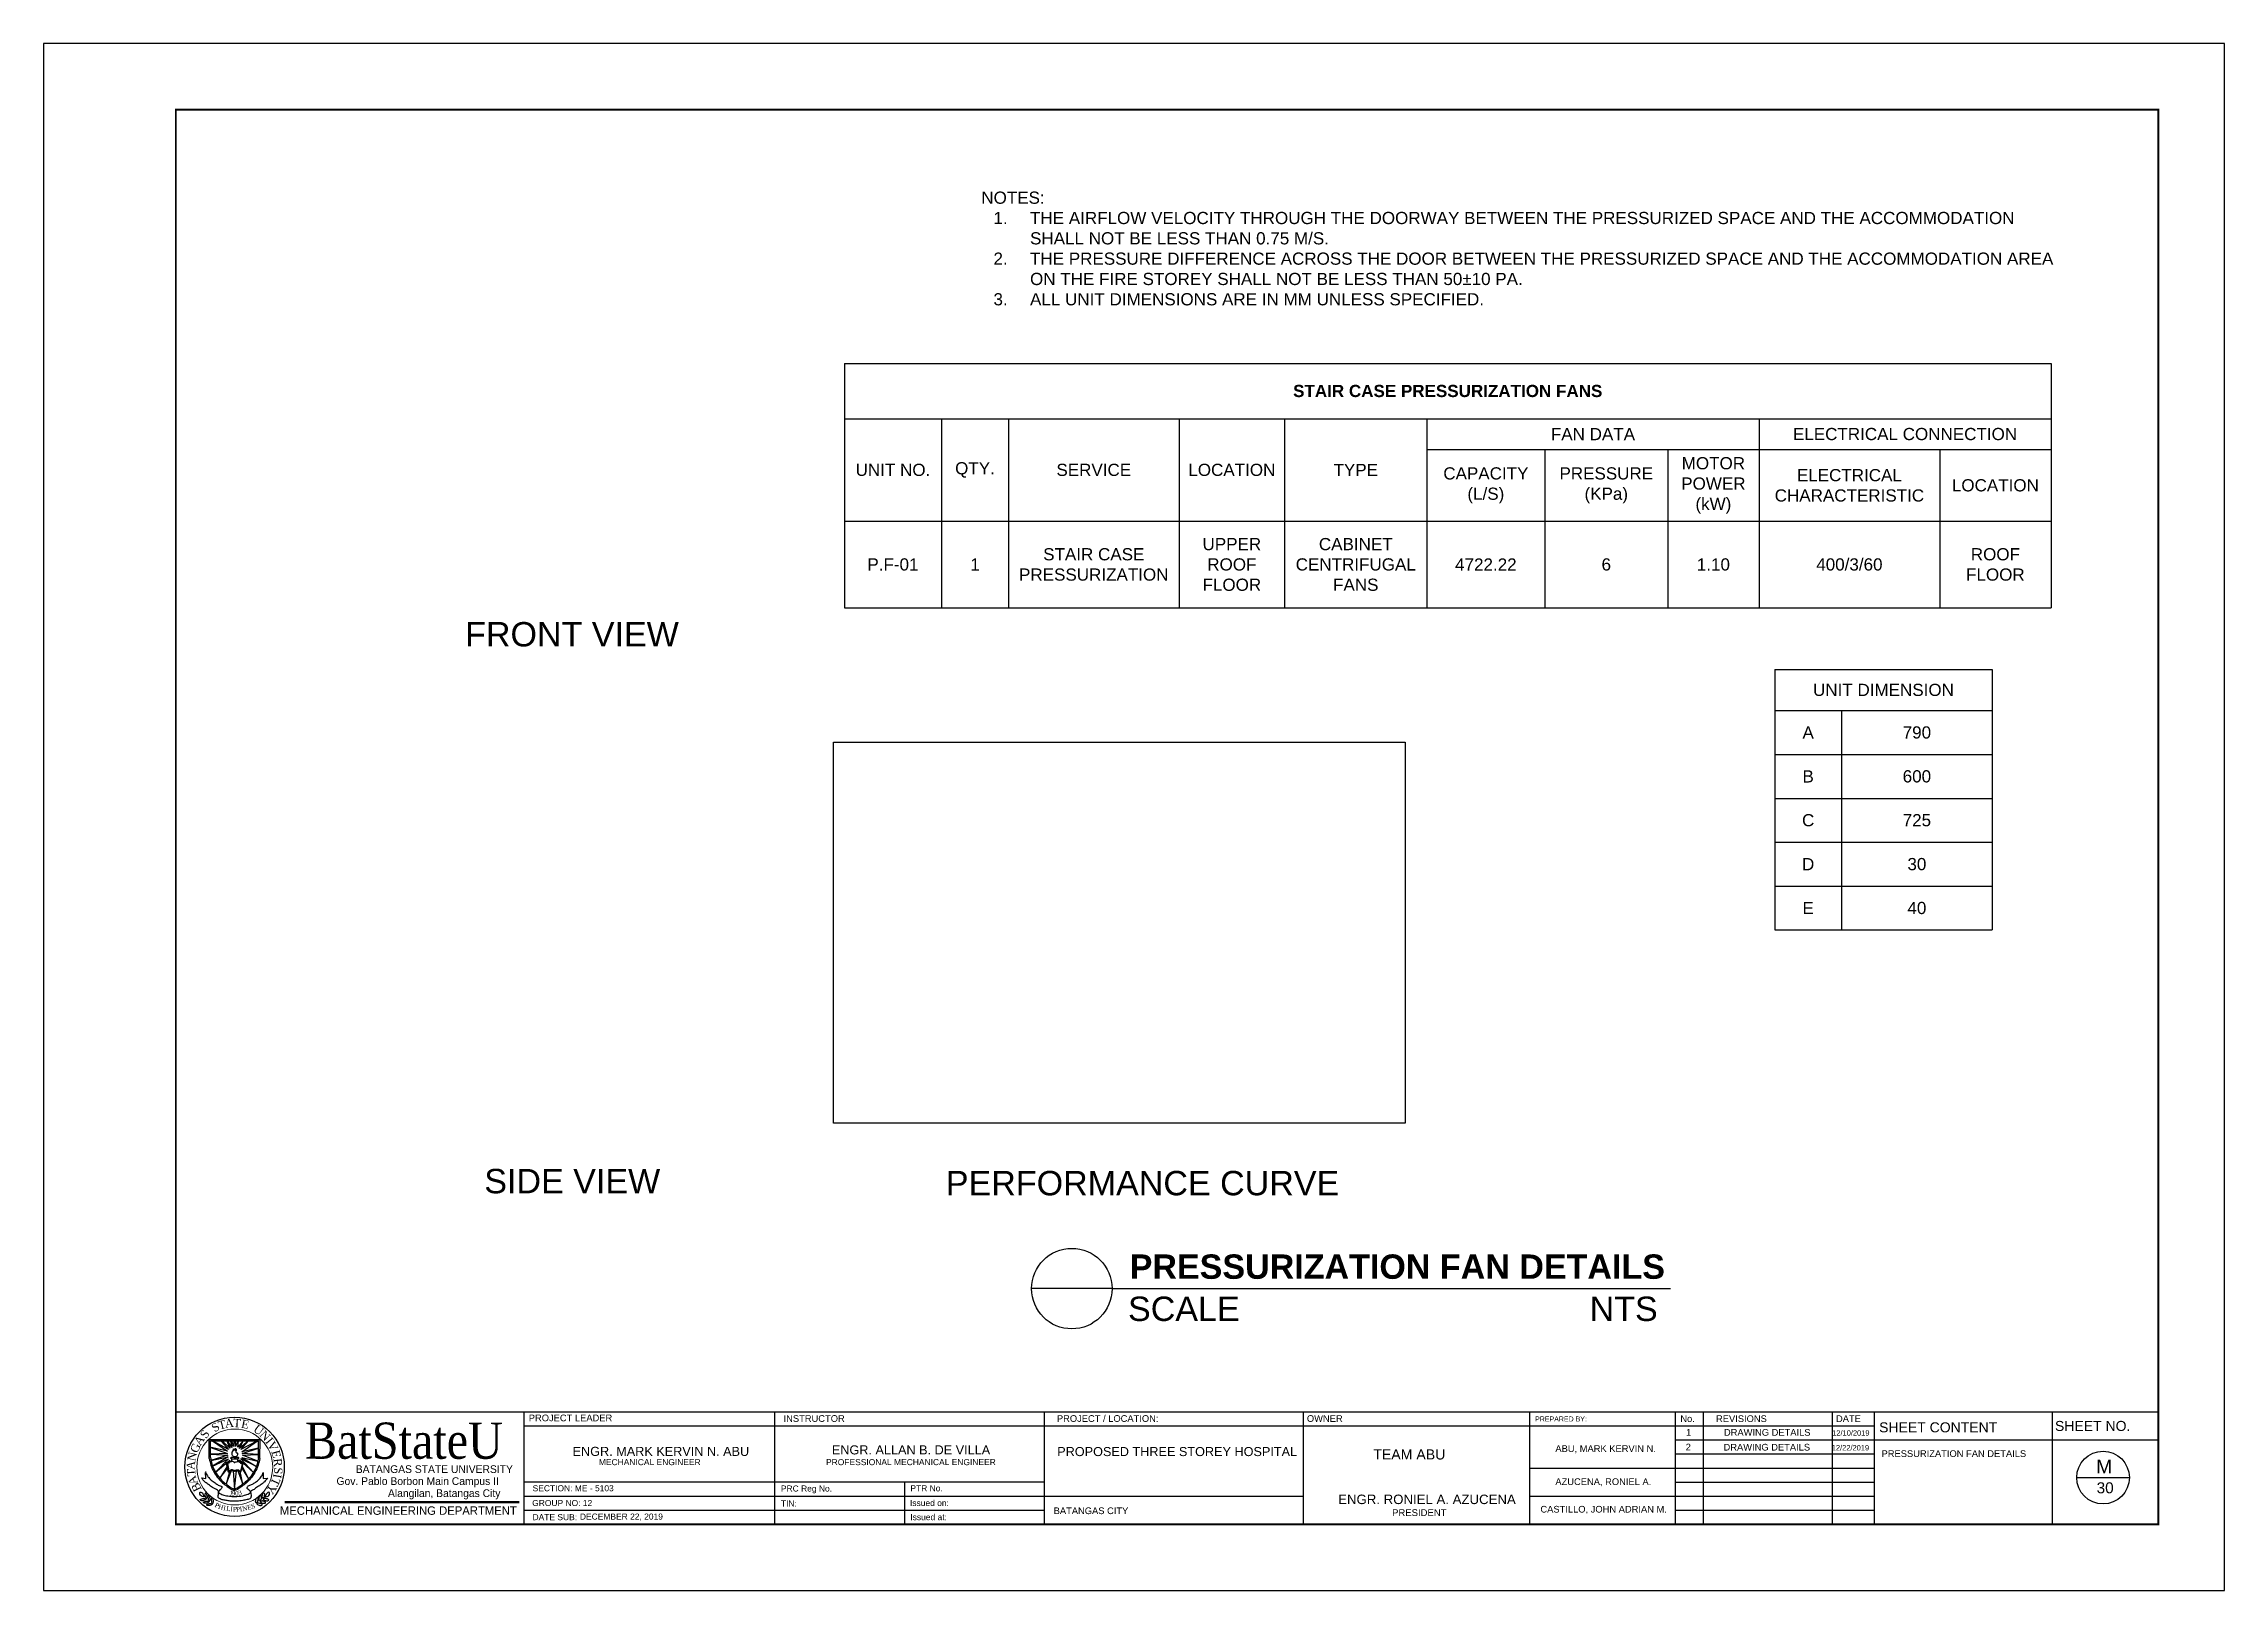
# Model space of a CAD drawing. Header units: inches. Extents: x 65.9 to 83.8, y 20.5 to 33.2.
import ezdxf
from ezdxf.enums import TextEntityAlignment as Align

# ---------------------------------------------------------------- set-up
doc = ezdxf.new("R2010")
doc.units = ezdxf.units.IN
doc.header["$MEASUREMENT"] = 0
doc.layers.add('.1', color=1, linetype='Continuous')
doc.layers.add('template', color=7, linetype='Continuous')
doc.styles.add('arial', font='arial.ttf')
doc.styles.add('CGOTHIC', font='GOTHIC.TTF')
doc.styles.add('GARAMOND', font='GARA.TTF')
picture_1 = doc.add_image_def('image1.png', size_in_pixel=(843, 562))

# ---------------------------------------------------------------- blocks, each defined once
blk = doc.blocks.new('*T1')
at = {"color": 0, "linetype": 'ByBlock', "lineweight": -2, "transparency": 16777216}
for p, q in [((0, 0), (1.784586788549234, 0)), ((0, 0), (0, -2.138368696564285)), ((1.784586788549234, 0), (1.784586788549234, -2.138368696564285)), ((0, -0.338368696564288), (1.784586788549234, -0.338368696564288)), ((0.5486860222446808, -0.338368696564288), (0.5486860222446808, -2.138368696564285)), ((0, -0.6983686965642875), (1.784586788549234, -0.6983686965642875)), ((0, -1.058368696564287), (1.784586788549234, -1.058368696564287)), ((0, -1.418368696564286), (1.784586788549234, -1.418368696564286)), ((0, -1.778368696564286), (1.784586788549234, -1.778368696564286)), ((0, -2.138368696564285), (1.784586788549234, -2.138368696564285))]:
    blk.add_line(p, q, dxfattribs=at)
at = {"color": 0, "transparency": 16777216, "char_height": 0.1, "attachment_point": 5, "style": 'arial'}
for s, insert, width in [('UNIT DIMENSION', (0.892293394274617, -0.169184348282144), 1.664586788549234), ('A', (0.2743430111223404, -0.5183686965642877), 0.4286860222446808), ('790', (1.166636405396957, -0.5183686965642877), 1.115900766304553), ('B', (0.2743430111223404, -0.8783686965642872), 0.4286860222446808), ('600', (1.166636405396957, -0.8783686965642872), 1.115900766304553), ('C', (0.2743430111223404, -1.238368696564287), 0.4286860222446808), ('725', (1.166636405396957, -1.238368696564287), 1.115900766304553), ('D', (0.2743430111223404, -1.598368696564286), 0.4286860222446808), ('30', (1.166636405396957, -1.598368696564286), 1.115900766304553), ('E', (0.2743430111223404, -1.958368696564282), 0.4286860222446808), ('40', (1.166636405396957, -1.958368696564282), 1.115900766304553)]:
    blk.add_mtext(s, dxfattribs=dict(at, insert=insert, width=width))
blk = doc.blocks.new('*T2')
at = {"color": 0, "linetype": 'ByBlock', "lineweight": -2, "transparency": 16777216}
for p, q in [((0, 0), (9.901342769138893, 0)), ((0, 0), (0, -2.004874749595103)), ((9.901342769138893, 0), (9.901342769138893, -2.004874749595103)), ((0, -0.4533333333333331), (9.901342769138893, -0.4533333333333331)), ((0.7960678108890988, -0.4533333333333331), (0.7960678108890988, -2.004874749595103)), ((1.346302893868199, -0.4533333333333331), (1.346302893868199, -2.004874749595103)), ((2.745803769442944, -0.4533333333333331), (2.745803769442944, -2.004874749595103)), ((3.612196648895235, -0.4533333333333331), (3.612196648895235, -2.004874749595103)), ((4.779624739804035, -0.4533333333333331), (4.779624739804035, -2.004874749595103)), ((7.505353343331905, -0.4533333333333331), (7.505353343331905, -2.004874749595103)), ((4.779624739804035, -0.706666666666667), (9.901342769138893, -0.706666666666667)), ((5.747464094334816, -0.706666666666667), (5.747464094334816, -2.004874749595103)), ((6.755976124390003, -0.706666666666667), (6.755976124390003, -2.004874749595103)), ((8.9881773470579, -0.706666666666667), (8.9881773470579, -2.004874749595103)), ((0, -1.294652114597543), (9.901342769138893, -1.294652114597543)), ((0, -2.004874749595103), (9.901342769138893, -2.004874749595103))]:
    blk.add_line(p, q, dxfattribs=at)
at = {"color": 0, "transparency": 16777216, "char_height": 0.1, "attachment_point": 5, "style": 'arial'}
for s, insert, width in [('{\\fArial|b1|i0|c0|p34;STAIR CASE PRESSURIZATION FANS}', (4.950671384569446, -0.2266666666666666), 9.781342769138893), ('FAN DATA', (6.14248904156797, -0.5799999999999983), 2.60572860352787), ('ELECTRICAL CONNECTION', (8.703348056235399, -0.5799999999999983), 2.275989425806988), ('UNIT NO.', (0.3980339054445494, -0.8739927239654364), 0.6760678108890988), ('QTY.', (1.071185352378649, -0.8739927239654364), 0.4302350829790998), ('SERVICE', (2.046053331655571, -0.8739927239654364), 1.279500875574745), ('LOCATION', (3.179000209169089, -0.8739927239654364), 0.7463928794522917), ('TYPE', (4.195910694349635, -0.8739927239654364), 1.0474280909088), ('CAPACITY (L/S)', (5.263544417069426, -1.000659390632105), 0.8478393545307814), ('PRESSURE (KPa)', (6.25172010936241, -1.000659390632105), 0.8885120300551864), ('MOTOR POWER (kW)', (7.130664733860954, -1.000659390632105), 0.6293772189419019), ('ELECTRICAL CHARACTERISTIC', (8.246765345194902, -1.000659390632105), 1.362824003725994), ('LOCATION', (9.444760058098396, -1.000659390632105), 0.7931654220809935), ('CABINET CENTRIFUGAL FANS', (4.195910694349635, -1.649763432096321), 1.0474280909088), ('P.F-01', (0.3980339054445494, -1.649763432096321), 0.6760678108890988), ('1', (1.071185352378649, -1.649763432096321), 0.4302350829790998), ('STAIR CASE PRESSURIZATION', (2.046053331655571, -1.649763432096321), 1.279500875574745), ('UPPER ROOF FLOOR', (3.179000209169089, -1.649763432096321), 0.7463928794522917), ('4722.22', (5.263544417069426, -1.649763432096321), 0.8478393545307814), ('6', (6.25172010936241, -1.649763432096321), 0.8885120300551864), ('1.10', (7.130664733860954, -1.649763432096321), 0.6293772189419019), ('400/3/60', (8.246765345194902, -1.649763432096321), 1.362824003725994), ('ROOF FLOOR', (9.444760058098396, -1.649763432096321), 0.7931654220809935)]:
    blk.add_mtext(s, dxfattribs=dict(at, insert=insert, width=width))

msp = doc.modelspace()

# ---------------------------------------------------------------- linework, layer by layer
at = {"layer": '.1', "color": 0}
msp.add_line((83.82346403706649, 33.22344257239011), (65.92773494271594, 33.22344257239011), dxfattribs=at)
for q in [(74.03507312343636, 23.00949355143529), (79.27846869559036, 23.00949355143529)]:
    msp.add_line((74.69562005889675, 23.00949355143529), q)
msp.add_circle((74.36534659116656, 23.00949355143529), 0.3302734677301942)
at = {"layer": 'template'}
for p, q in [((65.92773494271594, 33.22344257239011), (65.92773494271594, 20.53374376003246)), ((83.82346403706649, 20.53374376003246), (83.82346403706649, 33.22344257239011)), ((67.01232458479788, 21.99904747677111), (83.2811692160254, 21.99904747677111)), ((69.8688234754704, 21.9992412844134), (69.8688234754704, 21.07603858107349)), ((69.8688234754704, 21.99904747677111), (69.8688234754704, 21.07603858107349)), ((69.8688234754704, 21.88367136480904), (80.06642793450956, 21.88367136480904)), ((71.925509130054, 21.9992412844134), (71.925509130054, 21.07603858107349)), ((71.925509130054, 21.99904747677111), (71.925509130054, 21.07603858107349)), ((74.14103942009498, 21.07603858107349), (74.14103942009498, 21.99904747677111)), ((76.26385662881447, 21.99904747677111), (76.26385662881447, 21.07603858107349)), ((78.12102072075734, 21.99904747677111), (78.12102072075734, 21.07603858107349)), ((79.3160296603971, 21.99904747677111), (79.3160296603971, 21.07603858107349)), ((79.54678188432118, 21.99904747677111), (79.54678188432118, 21.07603858107349)), ((79.74938728482417, 21.88367136480904), (80.95010609286695, 21.88367136480899)), ((80.60397775698013, 21.99904747677111), (80.60397775698013, 21.07603858107349)), ((80.95010609286695, 21.99904747677111), (80.95010609286695, 21.07603858107349)), ((82.40926672615834, 21.99904747677111), (82.40926672615834, 21.07603858107349)), ((67.28745359803762, 21.77260317593781), (67.70415643786461, 21.77182300119271)), ((67.28745359803762, 21.616387510265), (67.28745359803762, 21.77260317593781)), ((67.4361289352718, 21.67600597779973), (67.29233716015429, 21.70728920487052)), ((67.29233716015429, 21.70728920487052), (67.4361289352718, 21.65743138866248)), ((67.296288807168, 21.76123671853601), (67.69244973127203, 21.76123671853601)), ((67.296288807168, 21.62261774056965), (67.296288807168, 21.76123671853601)), ((67.4361289352718, 21.65743138866248), (67.3011407604669, 21.65156602041092)), ((67.44591077395043, 21.68969222568812), (67.31287853089694, 21.76123671853601)), ((67.31287853089694, 21.76123671853601), (67.4361289352718, 21.67600597779973)), ((67.39211093371009, 21.76123671853601), (67.38624204849415, 21.75519150969303)), ((67.38624204849415, 21.75519150969303), (67.44591077395043, 21.68969222568812)), ((67.45667030601348, 21.69946832523426), (67.39211093371009, 21.76123671853601)), ((67.43710717363817, 21.76123671853601), (67.4322159818079, 21.76123671853601)), ((67.4322159818079, 21.76123671853601), (67.45667030601348, 21.69946832523426)), ((67.47134333652198, 21.7063115949157), (67.43710717363817, 21.76123671853601)), ((67.47134333652198, 21.76123671853601), (67.46098775215026, 21.7580110609518)), ((67.46098775215026, 21.7580110609518), (67.47134333652198, 21.7063115949157)), ((67.48601582204984, 21.71413247455252), (67.47134333652198, 21.76123671853601)), ((67.48992877551134, 21.76123671853601), (67.48601582204984, 21.71413247455252)), ((67.50362302267493, 21.76123671853601), (67.48992877551134, 21.76123671853601)), ((67.52123022330065, 21.76123671853601), (67.50362302267493, 21.71511008450674)), ((67.50362302267493, 21.71511008450674), (67.50362302267493, 21.76123671853601)), ((67.5642699864965, 21.76123671853601), (67.52123022330065, 21.70826681482519)), ((67.52123022330065, 21.70826681482519), (67.52807734688062, 21.76123671853601)), ((67.52807734688062, 21.76123671853601), (67.52123022330065, 21.76123671853601)), ((67.60926622642458, 21.76123671853601), (67.53590270882776, 21.69849071527919)), ((67.53590270882776, 21.69849071527919), (67.5642699864965, 21.76123671853601)), ((67.68360743740934, 21.76123671853601), (67.5466627858709, 21.6887146157333)), ((67.5466627858709, 21.6887146157333), (67.60926622642458, 21.76123671853601)), ((67.55350990945172, 21.67014031807271), (67.68360743740934, 21.76123671853601)), ((67.69244973127203, 21.70044593518842), (67.55350990945172, 21.67014031807271)), ((67.55742286291562, 21.65547616875265), (67.69244973127203, 21.70044593518842)), ((67.69244973127203, 21.64961080050174), (67.55742286291562, 21.65547616875265)), ((67.69244973127203, 21.62144269540509), (67.69244973127203, 21.76123671853601)), ((67.70128494040065, 21.616387510265), (67.70415643786461, 21.77182300119271)), ((79.3160296603971, 21.76829525284672), (81.25574320537416, 21.76829525284672)), ((80.6497810187341, 21.76829525284672), (83.28116921602552, 21.76829525284672)), ((67.25803105472048, 21.45114270813452), (67.25612057074281, 21.50083090736758)), ((67.44004134375487, 21.64178992086492), (67.30104145053966, 21.59951787418533)), ((67.30104145053966, 21.59951787418533), (67.4410195821209, 21.63005860141054)), ((67.3011407604669, 21.65156602041092), (67.44004134375487, 21.64178992086492)), ((67.4410195821209, 21.63005860141054), (67.3144577533566, 21.55232258295335)), ((67.3144577533566, 21.55232258295335), (67.44591077395043, 21.61246191370331)), ((67.44591077395043, 21.61246191370331), (67.33844396732567, 21.50265869104159)), ((67.33844396732567, 21.50265869104159), (67.45569261262878, 21.60073059424867)), ((67.431237743443, 21.54598501974347), (67.3750822043983, 21.45306051809423)), ((67.3750822043983, 21.45306051809423), (67.43319422017439, 21.53132087042509)), ((67.425092214339, 21.57513508061701), (67.43903749134765, 21.51106971227805)), ((67.42585025300494, 21.40557040935949), (67.4703650981555, 21.51665701258177)), ((67.45373613589655, 21.50688091303631), (67.42585025300494, 21.40557040935949)), ((67.43590058882236, 21.57377170268306), (67.44635711223557, 21.51420482637202)), ((67.46945846217741, 21.61383116857159), (67.46945846217741, 21.59564667271389)), ((67.48210286858628, 21.51372418271826), (67.49436926921922, 21.36269608445845)), ((67.49436926921922, 21.36269608445845), (67.50949190788955, 21.51470179267254)), ((67.51981307469745, 21.61165928890751), (67.51981307469745, 21.59348188167838)), ((67.52220846166554, 21.51372418271826), (67.56164891727431, 21.4045760903043)), ((67.64895878113524, 21.50045194183086), (67.53492447046202, 21.60366342411198)), ((67.56164891727431, 21.4045760903043), (67.53981566229018, 21.50785852299056)), ((67.55771878683353, 21.5685464153678), (67.54307954506046, 21.51315959402318)), ((67.6739053087048, 21.55132182714273), (67.5466627858709, 21.61246191370331)), ((67.5466627858709, 21.61246191370331), (67.64895878113524, 21.50045194183086)), ((67.54883071468439, 21.51002447992918), (67.56591189800437, 21.57561696765678)), ((67.55350990945172, 21.62419294168255), (67.6739053087048, 21.55132182714273)), ((67.55350990945172, 21.62419294168255), (67.68641984196452, 21.59379656091728)), ((67.5544881478186, 21.53718653015236), (67.60922012113124, 21.44819943912684)), ((67.55937879466731, 21.64178992086492), (67.69244973127203, 21.64961080050174)), ((67.68641984196452, 21.59379656091728), (67.55937879466731, 21.64178992086492)), ((67.60922012113124, 21.44819943912684), (67.56035703303294, 21.5498954595623)), ((67.72815104521854, 21.50125724236257), (67.73018524052466, 21.4524734681985)), ((78.12102072075734, 21.53754302892214), (80.06642793451019, 21.53754302892214)), ((79.3160296603971, 21.65291914088472), (80.95010609286695, 21.65291914088446)), ((79.74938728482417, 21.53754302892214), (80.95010609286695, 21.53754302892214)), ((67.22487967627481, 21.45801877447401), (67.25803105472048, 21.45114270813452)), ((67.73018524052466, 21.4524734681985), (67.76273073732565, 21.45354269627576)), ((69.8688234754704, 21.42397431715657), (74.14103942009498, 21.42397431715657)), ((69.8688234754704, 21.30799573846216), (76.26385662881447, 21.30799573846151)), ((72.99337305130396, 21.42397431715657), (72.99337305130396, 21.07603858107317)), ((78.12102072075734, 21.30679080499796), (80.06642793451019, 21.30679080499796)), ((79.3160296603971, 21.4221669169601), (80.95010609286695, 21.42216691695982)), ((79.74938728482417, 21.30679080499796), (80.95010609286695, 21.30679080499796)), ((82.61133247871052, 21.45893319757694), (83.04399289856926, 21.45893319757694)), ((69.8688234754704, 21.19201715976767), (71.73165568623827, 21.19201715976767)), ((69.8688234754704, 21.19201715976767), (74.14103942009436, 21.19201715976761)), ((71.925509130054, 21.19201715976767), (73.78834134082146, 21.19201715976767)), ((79.3160296603971, 21.19141469303555), (80.95010609286695, 21.19141469303555)), ((65.92773494271594, 20.53374376003246), (83.82346403706649, 20.53374376003246))]:
    msp.add_line(p, q, dxfattribs=at)
at = {"layer": 'template', "linetype": 'Continuous', "ltscale": 0.5}
msp.add_line((71.925509130054, 21.99904747677111), (71.925509130054, 21.07603858107349), dxfattribs=at)
at = {"layer": 'template', "linetype": 'Continuous', "lineweight": 50}
msp.add_line((67.9072063277479, 21.25780706203481), (69.82889395700207, 21.25780706203481), dxfattribs=at)
at = {"layer": 'template', "linetype": 'Continuous', "const_width": 0.01538348159496552}
msp.add_lwpolyline([(67.01232458479788, 21.07603858107349), (83.28116921602552, 21.07603858107349), (83.28116921602552, 32.68114775134937), (67.01232458479788, 32.68114775134937)], close=True, dxfattribs=at)
at = {"layer": 'template'}
for centre, radius in [((67.49510494028308, 21.54733594352875), 0.4078973871286183), ((82.82766268863944, 21.45893319757694), 0.2163302099292027)]:
    msp.add_circle(centre, radius, dxfattribs=at)
at = {"layer": 'template', "lineweight": 20}
for centre, radius in [((67.49510494028308, 21.54733594352875), 0.4078973871286183), ((67.49656690523133, 21.54615943638082), 0.3115138114133634)]:
    msp.add_circle(centre, radius, dxfattribs=at)
at = {"layer": 'template', "start_tangent": (-0.9999999999999999, 0)}
msp.add_spline([(67.49316268440461, 21.62994492583395), (67.48081671675138, 21.6366555740105), (67.47431892508834, 21.6468295380729), (67.47431892508834, 21.65808604339118), (67.47431892508834, 21.6667449160564), (67.47691793275774, 21.67129077319721), (67.47951748540746, 21.67994964586311), (67.48341626940058, 21.67908367115446), (67.48471550074524, 21.68774254381996), (67.48731505339524, 21.69423662544984), (67.49078057861342, 21.68947420176231), (67.49749472717397, 21.68341325322548), (67.50269328749201, 21.68341325322548), (67.50226002871719, 21.69034017647159), (67.49987737794649, 21.69661769155546), (67.50031063672137, 21.69878248259105), (67.50659207148541, 21.69337065074059), (67.50659207148541, 21.68839195198266), (67.50767494593217, 21.68362952829555), (67.50767494593217, 21.6784342629911), (67.50572555393623, 21.67042479848798), (67.51049085547979, 21.66306474214825), (67.5163390314705, 21.66328130869503), (67.5200209135867, 21.65375675279564), (67.51893803913978, 21.64596356336385), (67.51330676502565, 21.63535675768467), (67.50789184781061, 21.63081060906766), (67.50117715426998, 21.62951179274124), (67.4929463275075, 21.62951179274124), (67.49337958628209, 21.62951179274124)], degree=3, dxfattribs=at)
at = {"layer": 'template'}
for points, knots in [([(67.25906016134994, 21.50602805473947), (67.24996735364229, 21.50602805473947), (67.27207945422262, 21.4766325961519), (67.28247655253196, 21.45622662112954), (67.3105822365122, 21.43126436870783), (67.34211450500757, 21.4128454025264), (67.36263237617251, 21.39203074516474), (67.3956532583409, 21.38671998856527), (67.38781428459791, 21.37002602201555), (67.37925106806111, 21.36104197281169), (67.36780680052843, 21.35409095516219), (67.35894288961552, 21.33636198727994), (67.38681528045103, 21.3205777521746), (67.41864544524267, 21.31142039983832), (67.45802613020427, 21.30458023141683), (67.49035995632701, 21.30499373440948), (67.52835851506458, 21.30434727441881), (67.57068745172361, 21.30942411639945), (67.60580797275324, 21.32371043032178), (67.62501469117163, 21.33508224791803), (67.62505855859129, 21.34736601084274), (67.61472993231737, 21.35487565915669), (67.60812400022283, 21.36404182188106), (67.59619864094796, 21.37027745171254), (67.59983415881473, 21.38258647891832), (67.61076439591287, 21.39563304245079), (67.63560272961607, 21.39960087697197), (67.66145276420573, 21.41800593069938), (67.68600760955954, 21.43483750214541), (67.70442406092812, 21.45347091650414), (67.71578634458618, 21.47039216034922), (67.72579135991171, 21.48298015940911), (67.72817017498565, 21.49907198522156), (67.72815104521854, 21.50125724236126)], [0, 0, 0, 0, 0.05015677469219555, 0.09732988766647072, 0.1694151139278983, 0.2384692306494788, 0.2973822676683504, 0.3451903182396956, 0.3616090209925562, 0.3847529242964197, 0.4154017067456758, 0.4352101649147582, 0.4800821809355452, 0.5490858808861575, 0.6375930781833767, 0.6923967532031811, 0.7281811549174904, 0.8475461255036302, 0.9203779007532701, 0.9448798244669602, 0.9592911423911742, 0.9797220685047265, 1.010309388920202, 1.0239692014398, 1.04625377209704, 1.066064239801861, 1.119080784730223, 1.173808363987066, 1.241086004031144, 1.282544166848485, 1.318293235418971, 1.350594180699833, 1.379884751441026, 1.379884751441026, 1.379884751441026, 1.379884751441026]), ([(67.25615006500814, 21.50492157645909), (67.2569812057844, 21.50588393411753), (67.25848601516842, 21.50654755906539), (67.26076007389858, 21.50651116772532), (67.26111473440787, 21.50650549215903)], [3.048467652411605, 3.048467652411605, 3.048467652411605, 3.048467652411605, 3.058869043701317, 3.060790980851063, 3.060790980851063, 3.060790980851063, 3.060790980851063]), ([(67.76273073731605, 21.45354269627576), (67.76344592763425, 21.4535661926635), (67.76782651307494, 21.4527410536901), (67.74301179597538, 21.42947333148554), (67.72784102389929, 21.40948891428864), (67.69675675454133, 21.39226730353739), (67.66810731142377, 21.37298058335106), (67.64714323219923, 21.35609776684096), (67.62450753236428, 21.34869885225883), (67.6291263304623, 21.32517586784673), (67.63473356897921, 21.30643042639123), (67.62147161181801, 21.28352150147866), (67.59413509442501, 21.27835054531102), (67.55849417416655, 21.26910803218349), (67.51467065422364, 21.26576209894052), (67.47180688652426, 21.26470376614021), (67.43376218510363, 21.27053195721181), (67.40020210299409, 21.27410752178879), (67.37596380639744, 21.28280374716693), (67.36282024300019, 21.2927164281691), (67.35809102939888, 21.30159221365245), (67.36195688593355, 21.31757940924562), (67.3653302667806, 21.33338574182018), (67.35987449346553, 21.36065533637928), (67.32109524983818, 21.36865708732425), (67.2915280314713, 21.39371594295649), (67.26398859866819, 21.41501615531636), (67.24046819199779, 21.43108070048349), (67.23249271656957, 21.44683164456962), (67.21958160776703, 21.45899855594699), (67.224612540783, 21.45833157446362), (67.22989336732812, 21.45697886380041)], [1.525095656157899, 1.525095656157899, 1.525095656157899, 1.525095656157899, 1.532073439714945, 1.584611653445307, 1.633557699203474, 1.698069394868759, 1.768711422982009, 1.823631015308407, 1.856154234178382, 1.874433490199606, 1.942755212561803, 1.959564091195693, 2.013837299675208, 2.081715660362138, 2.16866491017215, 2.253261208395837, 2.318126109263639, 2.380395805849081, 2.439478836986802, 2.457200355228811, 2.47009170078436, 2.492272387439186, 2.543517825134331, 2.560296933448299, 2.63925905372425, 2.721631091937967, 2.780104208351207, 2.83264790874378, 2.871086442014402, 2.885372415228334, 2.911144755596124, 2.911144755596124, 2.911144755596124, 2.911144755596124]), ([(67.4895035720464, 21.4226042036153), (67.491680305075, 21.42225859729275), (67.49549488754721, 21.42165294478341), (67.49824796542472, 21.42192096556108), (67.5003238319089, 21.42254857042048)], [0, 0, 0, 0, 0.01145534241193477, 0.02007473945295952, 0.02007473945295952, 0.02007473945295952, 0.02007473945295952]), ([(67.4895035720464, 21.41888264013799), (67.491680305075, 21.41853703381632), (67.49549488754721, 21.41793138130681), (67.49824796542472, 21.41819940208479), (67.5003238319089, 21.41882700694397)], [0, 0, 0, 0, 0.01145534241193477, 0.02007473945295952, 0.02007473945295952, 0.02007473945295952, 0.02007473945295952]), ([(67.4905200863657, 21.4100885334487), (67.49235045671256, 21.41037443813546), (67.4953991057815, 21.41080708613175), (67.49773488376084, 21.41065300428319), (67.4991071101941, 21.41031865142439)], [0.001785475800253517, 0.001785475800253517, 0.001785475800253517, 0.001785475800253517, 0.01145534241193477, 0.01823655825535834, 0.01823655825535834, 0.01823655825535834, 0.01823655825535834]), ([(67.490818582672, 21.40641334536401), (67.49254479550146, 21.40667995719521), (67.49536127640206, 21.40706519754657), (67.49756012216446, 21.40694209217632), (67.49874522155565, 21.40668111567463)], [0.002311788731337244, 0.002311788731337244, 0.002311788731337244, 0.002311788731337244, 0.01145534241193477, 0.01762460161133982, 0.01762460161133982, 0.01762460161133982, 0.01762460161133982])]:
    msp.add_open_spline(points, degree=3, knots=knots, dxfattribs=at)
for points in [[(67.28745359803739, 21.61638751026508), (67.3001385429994, 21.56225468366175), (67.32654934393636, 21.50164344942992), (67.36274143857273, 21.45080831474358), (67.43512671780482, 21.38530903073793), (67.48403536621558, 21.35695863353108), (67.49381720489382, 21.35402580366717)], [(67.29628880716788, 21.62261774056965), (67.30897375212689, 21.56848491396674), (67.33538455306436, 21.50787367973423), (67.3715766477006, 21.45703854504769), (67.44396192693179, 21.39153926104224), (67.49287057534431, 21.36318886383539), (67.50265241402431, 21.36025603397128)], [(67.42509221433889, 21.57513508061713), (67.42493232957534, 21.58210120765404), (67.43519391002818, 21.58358458141343), (67.44636801182637, 21.58784881966828), (67.45996143776338, 21.59464137255419), (67.46945846217702, 21.59564667271418), (67.46945846217702, 21.59986665986987)], [(67.43903749134765, 21.51106971227805), (67.44792556349759, 21.50468260228002), (67.45733627107441, 21.50688091303637), (67.46361062110438, 21.51356532838774), (67.47036509815527, 21.51665701258177), (67.47981776916063, 21.51665701258177), (67.48713739004748, 21.51513288543437), (67.49445701093353, 21.51147544664139), (67.50648198560978, 21.51408794456198), (67.51380160649464, 21.5161781177831), (67.52220846166554, 21.5137241827184), (67.5398156622899, 21.50785852299064), (67.54883071468439, 21.51002447992918)], [(67.44635711223535, 21.51420482637202), (67.45629045523984, 21.51420482637202), (67.45785890650197, 21.518384881339), (67.46465589196035, 21.52204261160712), (67.47615823120904, 21.52465510952682), (67.48713739004748, 21.51942982221193), (67.49393383052617, 21.518384881339), (67.50282190267652, 21.51890749751369), (67.50961888813416, 21.52204261160712), (67.51955223113967, 21.5230875524797), (67.52582603618978, 21.52256493630589), (67.5315772058124, 21.518384881339), (67.53471410833939, 21.51577238341904), (67.54307954506007, 21.5131595940232)], [(67.69244973127203, 21.62261774056965), (67.67976478631252, 21.56848491396674), (67.6533539853738, 21.50787367973423), (67.61716189073942, 21.45703854504769), (67.54477661150682, 21.39153926104224), (67.49586796309532, 21.36318886383539), (67.48608612441691, 21.36025603397128)], [(67.70128494040054, 21.61638751026508), (67.68859999544, 21.56225468366175), (67.66218919450316, 21.50164344942992), (67.62599709986628, 21.45080831474358), (67.55361182063572, 21.38530903073793), (67.50470317222269, 21.35695863353108), (67.49492133354605, 21.35402580366717)], [(67.56570018863735, 21.57480399446909), (67.563480856047, 21.58262353235339), (67.55250115223023, 21.5800110344327), (67.54622734717887, 21.58314614852672), (67.54152199338873, 21.58889376054089), (67.53472555290986, 21.59307381550762), (67.52897438328702, 21.59725416195003), (67.51981307469734, 21.59725416195003)], [(67.2396018163441, 21.30138457809307), (67.21996592366159, 21.30841267783076), (67.2108807969361, 21.3224688773068), (67.20970848960636, 21.33623236916598), (67.21146695060017, 21.33857516353022), (67.22348284564728, 21.3374037663482), (67.2354987406944, 21.3265687674456), (67.24018797000892, 21.31602647615993), (67.24165309909873, 21.30607016682309), (67.24165309909873, 21.30109187047558), (67.24048079176939, 21.30109187047558), (67.23784335535234, 21.30372737245728), (67.23755002344936, 21.30372737245728)], [(67.26357851105726, 21.28790330964791), (67.2685452578589, 21.30093064043286), (67.26730357115852, 21.31705959520393), (67.26419935440762, 21.32636475051926), (67.25737058769701, 21.33256828184919), (67.25426637094253, 21.3319480137235), (67.25178299754222, 21.32326312653326), (67.25116215419396, 21.31519850746936), (67.25240384089287, 21.3058933521536), (67.25240384089287, 21.30217117668429), (67.25612890099526, 21.29596792871207), (67.26357851105726, 21.28852357777368), (67.26482019775679, 21.28852357777368)], [(67.28848927657677, 21.26652630281707), (67.29345602338051, 21.27955363360185), (67.2922143366786, 21.29568258837251), (67.28911011992787, 21.30498774368844), (67.28228135321555, 21.31119127501752), (67.27917713646482, 21.31057100689206), (67.27669376306395, 21.30188611970176), (67.27607291971307, 21.29382150063777), (67.27731460641311, 21.2845163453225), (67.27731460641311, 21.28079416985353), (67.28103966651636, 21.2745909218804), (67.28848927657677, 21.26714657094275), (67.28973096327829, 21.26714657094275)], [(67.70030975986711, 21.26836264822959), (67.69589207274643, 21.28158626202024), (67.69780707868497, 21.2976491920178), (67.70129766006372, 21.30681641181119), (67.70837984486045, 21.31272898436866), (67.71145541132117, 21.31197946109118), (67.71357346888752, 21.30319833126061), (67.71385656076538, 21.29511480566243), (67.71222688054488, 21.28586970730224), (67.71207124402596, 21.28215078709603), (67.70809006330953, 21.27610872136695), (67.70033569533857, 21.26898237389424), (67.69909509456565, 21.26903429293942)], [(67.72609258309845, 21.28867935775865), (67.72167489597754, 21.30190297154887), (67.72358990191711, 21.31796590154702), (67.72708048329483, 21.32713312134011), (67.73416266809207, 21.33304569389692), (67.7372382345525, 21.33229617062035), (67.73935629211749, 21.32351504078992), (67.73963938399712, 21.31543151519189), (67.73800970377673, 21.30618641683075), (67.73785406725605, 21.30246749662522), (67.73387288654058, 21.29642543089635), (67.7261185185699, 21.28929908342267), (67.72487791779761, 21.28935100246862)], [(67.75061200537695, 21.30114629079578), (67.77052459349798, 21.30734720215453), (67.78018951112566, 21.32101122932808), (67.78193629050892, 21.3347136661339), (67.78027732740784, 21.33712793867964), (67.76822296096677, 21.33645999043376), (67.75576452724354, 21.32613689185969), (67.75063859072506, 21.31579989268586), (67.74875843661735, 21.30591355264518), (67.74855027751258, 21.30093961011387), (67.7497215595885, 21.3008905920506), (67.75246688850356, 21.30341350915326), (67.75275996387055, 21.30340124397223)], [(67.25866632826862, 21.28134860410948), (67.24755710593294, 21.27292452550905), (67.2317281390252, 21.26958854371362), (67.22192573054835, 21.26995578358354), (67.21405466764256, 21.27476849846085), (67.21377857494835, 21.27792201507141), (67.22141710168896, 21.28274356235091), (67.22898315335001, 21.28560335070118), (67.23826271016404, 21.28702374735091), (67.24183521456379, 21.28806864090016), (67.24883472927533, 21.28623475105043), (67.25807100152323, 21.28117448169887), (67.25841956929915, 21.27998272401906)], [(67.28357709378898, 21.25997159727713), (67.27246787145319, 21.25154751867724), (67.25663890454544, 21.24821153688209), (67.24683649606808, 21.24857877675261), (67.2389654331628, 21.2533914916291), (67.23868934046985, 21.25654500823965), (67.24632786721011, 21.26136655552009), (67.25389391887049, 21.26422634386956), (67.26317347568292, 21.26564674051913), (67.26674598008489, 21.26669163406909), (67.2737454947954, 21.26485774421949), (67.28298176704348, 21.25979747486725), (67.2833303348186, 21.25860571718756)], [(67.31083247396671, 21.2406441104802), (67.29972325163035, 21.2322200318806), (67.283894284723, 21.22888405008528), (67.2740918762473, 21.22925128995554), (67.26622081334077, 21.23406400483163), (67.26594472064667, 21.23721752144273), (67.27358324738807, 21.24203906872314), (67.28114929904783, 21.2448988570725), (67.29042885586111, 21.24631925372237), (67.29400136026183, 21.24736414727165), (67.30100087497303, 21.24553025742274), (67.31023714722053, 21.24046998807018), (67.31058571499707, 21.23927823039061)], [(67.31574465675394, 21.24719881601946), (67.32071140355637, 21.26022614680418), (67.31946971685633, 21.27635510157553), (67.31636550010333, 21.28566025689078), (67.30953673339312, 21.29186378822054), (67.30643251664188, 21.29124352009516), (67.3039491432414, 21.28255863290475), (67.30332829989064, 21.27449401384088), (67.30456998659233, 21.2651888585258), (67.30456998659233, 21.26146668305618), (67.30829504669308, 21.25526343508339), (67.31574465675394, 21.2478190841458), (67.31698634345437, 21.2478190841458)], [(67.67227006972232, 21.25019170243369), (67.66785238260306, 21.26341531622377), (67.66976738854046, 21.27947824622218), (67.67325796991898, 21.28864546601509), (67.68034015471645, 21.29455803857207), (67.68341572117541, 21.29380851529536), (67.68553377874159, 21.28502738546485), (67.68581687062064, 21.27694385986619), (67.68418719039911, 21.26769876150591), (67.68403155388168, 21.26397984130021), (67.68005037316473, 21.25793777557051), (67.67229600519343, 21.25081142809794), (67.67105540442199, 21.25086334714301)], [(67.67690388250631, 21.24343733469653), (67.68765115046281, 21.23455610997088), (67.7033267855218, 21.23056118401102), (67.71313597672955, 21.23051823145378), (67.7212013915179, 21.2349976220441), (67.7216091017552, 21.23813683636488), (67.7141788602635, 21.24327355908811), (67.70673900281426, 21.24644720813161), (67.69752695302489, 21.24825437165039), (67.69400126346162, 21.24944772965308), (67.6869311892153, 21.24790811660607), (67.67749140796766, 21.24323847197872), (67.67709331368823, 21.24206233133786)], [(67.70494357265213, 21.26160828049226), (67.71569084060971, 21.25272705576669), (67.73136647566557, 21.24873212980766), (67.74117566687428, 21.24868917725034), (67.74924108166144, 21.25316856784034), (67.74964879189761, 21.25630778216047), (67.74221855040801, 21.26144450488392), (67.7347786929599, 21.26461815392726), (67.72556664316906, 21.26642531744603), (67.72204095360402, 21.26761867544912), (67.71497087935981, 21.26607906240188), (67.70553109811246, 21.26140941777454), (67.70513300383314, 21.26023327713345)], [(67.73072639588221, 21.28192499002149), (67.74147366384054, 21.27304376529598), (67.75714929889759, 21.26904883933689), (67.76695849010625, 21.26900588677962), (67.77502390489363, 21.27348527736897), (67.7754316151306, 21.27662449168956), (67.76800137363946, 21.28176121441318), (67.76056151619039, 21.28493486345634), (67.75134946640051, 21.28674202697594), (67.74782377683661, 21.28793538497818), (67.74075370259291, 21.2863957719308), (67.73131392134357, 21.28172612730328), (67.73091582706425, 21.2805499866627)]]:
    msp.add_spline(points, degree=3, dxfattribs=at)
for points, end_tangent in [([(67.43590058882225, 21.57377170268306), (67.44949401475887, 21.58108687174457), (67.458904722337, 21.58944698167779), (67.46831542991382, 21.59205977107355), (67.47772668247055, 21.59310471194631), (67.48713739004748, 21.58944698167779), (67.49079692800004, 21.58474460201229), (67.49445701093353, 21.58213181261679), (67.49968500014913, 21.58683448375849), (67.51170997482402, 21.58944698167779), (67.52321231407242, 21.59153715489968), (67.53575992417447, 21.58578954288539), (67.54412536089566, 21.57742914147589), (67.55458133932828, 21.57377170268306), (67.55771878683314, 21.57533925973022), (67.55771878683314, 21.5685464153678)], (0, -0.9999999999999999)), ([(67.46696006567205, 21.62638542292227), (67.48277155854387, 21.62551973968929), (67.49923321206975, 21.62487033152602), (67.51027994837884, 21.62508660659624), (67.52002636338287, 21.62616914785188), (67.5254418255781, 21.62573601475968), (67.52565818247697, 21.62054074945562), (67.52565818247697, 21.61621145886037), (67.52370879047854, 21.61231500988201), (67.5191603908132, 21.61166560171874), (67.51006304650028, 21.61079962700965), (67.49425155362817, 21.61079962700965), (67.47540724933194, 21.61036678539294), (67.47064249276795, 21.61318069311578), (67.46522757555246, 21.61664430047746), (67.46674370877307, 21.62660198946899), (67.46674370877307, 21.62768423924863)], (-0.9999999999999999, 0))]:
    msp.add_spline(points, degree=3, dxfattribs=dict(at, end_tangent=end_tangent))

# ---------------------------------------------------------------- block references
for name, p in [('*T2', (72.49950808220527, 30.59987516071726)), ('*T1', (80.13354155862152, 28.08999673762112))]:
    msp.add_blockref(name, p)

# ---------------------------------------------------------------- texts
at = {"attachment_point": 1, "style": 'arial'}
for s, width, insert, char_height in [('NOTES:\\P\\pxi-3,l4,t4;1.^ITHE AIRFLOW VELOCITY THROUGH THE DOORWAY BETWEEN THE PRESSURIZED SPACE AND THE ACCOMMODATION SHALL NOT BE LESS THAN 0.75 M/S.\\P2.^ITHE PRESSURE DIFFERENCE ACROSS THE DOOR BETWEEN THE PRESSURIZED SPACE AND THE ACCOMMODATION AREA ON THE FIRE STOREY SHALL NOT BE LESS THAN 50±10 PA.\\P3.^IALL UNIT DIMENSIONS ARE IN MM UNLESS SPECIFIED.', 8.78566373343807, (73.62247666258654, 32.00963832896147), 0.1), ('FRONT VIEW', 3.004501044626522, (69.38662491954457, 28.47794884994518), 0.2), ('SIDE VIEW', 3.004501044626522, (69.54405310419125, 23.99151966781527), 0.2), ('PERFORMANCE CURVE', 3.573082626934649, (73.33153966020612, 23.9748934899243), 0.2), ('{\\fArial|b1|i0|c0|p34;PRESSURIZATION FAN DETAILS}', 5.549897135456746, (74.84019414758491, 23.28968996299599), 0.2), ('\\pxt21;SCALE                                     NTS', 5.044561879278717, (74.82656109440263, 22.94384263137729), 0.2)]:
    msp.add_mtext_dynamic_manual_height_columns(s, width=width, gutter_width=1, heights=[0], dxfattribs=dict(at, insert=insert, char_height=char_height))
at = {"layer": 'template'}
for s, height, style, width, p in [('BatStateU', 0.2974892545499386, 'GARAMOND', 0.9999999927252612, (68.88420732905158, 21.6133540109068)), ('BATANGAS STATE UNIVERSITY', 0.063322209838045, 'CGOTHIC', 0.999999992725142, (69.13406723918635, 21.49680541170634)), ('Gov. Pablo Borbon Main Campus II', 0.063322209838045, 'CGOTHIC', 0.999999992725142, (68.99723065251604, 21.39854195202225)), ('Alangilan, Batangas City', 0.063322209838045, 'CGOTHIC', 0.999999992725142, (69.21500061169436, 21.29955933980194))]:
    msp.add_text(s, height=height, dxfattribs=dict(at, style=style, width=width)).set_placement(p, align=Align.CENTER)
at = {"layer": 'template', "style": 'arial'}
for s, height, p in [('PROJECT LEADER', 0.05481516051081679, (69.90912812107567, 21.92117025829434)), ('INSTRUCTOR', 0.05480365318206463, (71.9999232104569, 21.91628930924228)), ('PROJECT / LOCATION:', 0.05480365318206463, (74.24286396145115, 21.91628930924228)), ('PROJECT / LOCATION:', 0.05480365318206463, (74.24286396145115, 21.91628930924228)), ('PROJECT / LOCATION:', 0.05480365318206463, (74.24286396145115, 21.91628930924228)), ('OWNER', 0.05480365318206463, (76.29435331376763, 21.91628930924228)), ('PREPARED BY: ', 0.04110273988654849, (78.16755985197094, 21.91946736603084)), ('No.', 0.05480365318206463, (79.35889538921501, 21.91488537579071)), ('1', 0.05480365318206463, (79.40616878294301, 21.80317903546726)), ('REVISIONS', 0.05480365318206463, (79.65187876180326, 21.91488537579071)), ('DRAWING DETAILS', 0.05480365318206463, (79.71678494181035, 21.80235319874599)), ('12/10/2019', 0.0438429225456517, (80.6049501611665, 21.80321505045456)), ('DATE', 0.05480365318206463, (80.63634613836197, 21.91488537579071)), ('SHEET CONTENT', 0.08220547977309696, (80.99013524775441, 21.83029457506175)), ('SHEET NO.', 0.08220547977309696, (82.4334393387916, 21.84170742360105)), ('ENGR. MARK KERVIN N. ABU', 0.07437126358779919, (70.26863161105521, 21.63691704003572)), ('ENGR. ALLAN B. DE VILLA', 0.07437126358779919, (72.3963372510515, 21.64909856063316)), ('PROPOSED THREE STOREY HOSPITAL', 0.07437126358779919, (74.24555424311242, 21.63539616060559)), ('TEAM ABU', 0.08288651421277934, (76.83884276404231, 21.60761597428184)), ('ABU, MARK KERVIN N.', 0.05480365318206463, (78.33340580032322, 21.66923989883297)), ('2', 0.05480365318206463, (79.40288632969177, 21.68181965644985)), ('DRAWING DETAILS', 0.05480365318206463, (79.7135024885591, 21.68099381972857)), ('12/22/2019', 0.0438429225456517, (80.60166770791525, 21.68185567143715)), ('PRESSURIZATION FAN DETAILS', 0.05480365318206463, (81.01023777428671, 21.62825592774332)), ('MECHANICAL ENGINEER', 0.04958084239186611, (70.4843293927427, 21.56105362937675)), ('PROFESSIONAL MECHANICAL ENGINEER', 0.04958084239186611, (72.34848653045307, 21.56105362937675)), ('M', 0.112504446685946, (82.77177458310919, 21.49261005160296)), ('SECTION: ME - 5103', 0.04958084239186611, (69.94054935548061, 21.34699169967133)), ('PRC Reg No.', 0.04958084239186611, (71.9780779189546, 21.34459538893334)), ('PTR No.', 0.04958084239186611, (73.04060521513017, 21.34699169967139)), ('ENGR. RONIEL A. AZUCENA', 0.07758177730316146, (76.55119492082903, 21.24173655852386)), ('AZUCENA, RONIEL A.', 0.05480365318206463, (78.33340580032322, 21.39784861692932)), ('30', 0.09000355734875679, (82.77525200893315, 21.33035008852747)), ('GROUP NO: 12', 0.04958084239186611, (69.9372184855491, 21.2256618186481)), ('DATE SUB:', 0.04958084239186611, (69.93996738384689, 21.10968323995383)), ('DECEMBER 22, 2019', 0.04958084239186611, (70.32872542187218, 21.11444492078449)), ('TIN:', 0.04958084239186611, (71.97807791896057, 21.22157596341956)), ('Issued on:', 0.04958084239186611, (73.03727434519905, 21.2256618186479)), ('Issued at:', 0.04958084239186611, (73.04006148523584, 21.10968323995366)), ('BATANGAS CITY', 0.05480365318206463, (74.21628148591279, 21.15930737659771)), ('PRESIDENT', 0.05585887965827626, (76.99340400543869, 21.1436091692825)), ('CASTILLO, JOHN ADRIAN M.', 0.05480365318206463, (78.210823907243, 21.17208950381298))]:
    msp.add_text(s, height=height, dxfattribs=at).set_placement(p)
at = {"layer": 'template', "attachment_point": 1}
for s, insert, char_height, width, rotation in [('{\\fTimes New Roman|b0|i0|c0|p18;S}', (67.20598241131344, 21.81139575135402), 0.06798289785476969, 5.349098241559978, 56.11039181025814), ('{\\fTimes New Roman|b0|i0|c0|p18;S}', (67.29586610450681, 21.88616865924744), 0.06798289785476969, 5.349098241559977, 33.23179436628793), ('{\\fTimes New Roman|b0|i0|c0|p18;T}', (67.35278621480049, 21.91803178973946), 0.06798289785476969, 5.349098241559977, 14.447989898607076), ('{\\fTimes New Roman|b0|i0|c0|p18;A}', (67.41103370498948, 21.93551207122088), 0.06798289785476969, 5.349098241559978, 5.718517234941523), ('{\\fTimes New Roman|b0|i0|c0|p18;T}', (67.4860555227867, 21.94176917128253), 0.06798289785476969, 0.05755701549181833, 356.815033537973), ('{\\fTimes New Roman|b0|i0|c0|p18;E}', (67.55755026206978, 21.93657983114592), 0.06798289785476969, 5.349098241559977, 348.69044875446565), ('{\\fTimes New Roman|b0|i0|c0|p18;U}', (67.68229706103304, 21.89899197650122), 0.06798289785476969, 5.349098241559977, 323.5012554582918), ('{\\fTimes New Roman|b0|i0|c0|p18;N}', (67.74297812934887, 21.85262489552228), 0.06798289785476969, 5.349098241559978, 314.1356361302323), ('{\\fTimes New Roman|b0|i0|c0|p18;N}', (67.10439409977269, 21.60373641827864), 0.06798289785476969, 5.349098241559978, 77.56161187675723), ('{\\fTimes New Roman|b0|i0|c0|p18;G}', (67.12668897517105, 21.68272637348506), 0.06798289785476969, 5.349098241559978, 65.93474426729648), ('{\\fTimes New Roman|b0|i0|c0|p18;A}', (67.15636299278069, 21.75247084610823), 0.06798289785476969, 5.349098241559978, 56.11039181025814), ('{\\fTimes New Roman|b0|i0|c0|p18;I}', (67.79708570420698, 21.79601724095589), 0.06798289785476969, 5.349098241559978, 308.6454006477478), ('{\\fTimes New Roman|b0|i0|c0|p18;V}', (67.82078209286007, 21.76552083437216), 0.06798289785476969, 5.349098241559977, 298.2001729969106), ('{\\fTimes New Roman|b0|i0|c0|p18;E}', (67.86126580846641, 21.69131908676821), 0.06798289785476969, 5.349098241559977, 285.47867801445466), ('{\\fTimes New Roman|b0|i0|c0|p18;A}', (67.09885692500441, 21.52541700824359), 0.06798289785476969, 5.349098241559978, 85.53704899705247), ('{\\fTimes New Roman|b0|i0|c0|p18;T}', (67.10800448045015, 21.46756059899063), 0.06798289785476969, 5.349098241559977, 94.266521660718), ('{\\fTimes New Roman|b0|i0|c0|p18;A}', (67.13220513007914, 21.38957949505093), 0.06798289785476969, 5.349098241559978, 110.3667278636931), ('{\\fTimes New Roman|b0|i0|c0|p18;I}', (67.88174427309386, 21.48234320098963), 0.06798289785476969, 5.349098241559978, 259.81080118950536), ('{\\fTimes New Roman|b0|i0|c0|p18;R}', (67.88073623056741, 21.62072583014806), 0.06798289785476969, 5.349098241559977, 276.199548083418), ('{\\fTimes New Roman|b0|i0|c0|p18;S}', (67.88926275980609, 21.54105375326544), 0.06798289785476969, 5.349098241559977, 266.0585725361012), ('{\\fTimes New Roman|b0|i0|c0|p18;B}', (67.16493636730937, 21.33442532070866), 0.06798289785476969, 5.349098241559978, 115.18408197048826), ('{\\fTimes New Roman|b0|i0|c0|p18;1}', (67.45642504568431, 21.3533303230448), 0.03807042279867104, 5.349098241559977, 350.69674362398143), ('{\\fTimes New Roman|b0|i0|c0|p18;9}', (67.47115103670697, 21.3494138721221), 0.03807042279867107, 5.349098241559977, 359.89651961375097), ('{\\fTimes New Roman|b0|i0|c0|p18;0}', (67.49937409820237, 21.34862560815516), 0.03807042279867107, 5.349098241559977, 359.89651961375097), ('{\\fTimes New Roman|b0|i0|c0|p18;3}', (67.51995602089173, 21.34907584352053), 0.038070422798671, 5.349098241559973, 14.572685391935561), ('{\\fTimes New Roman|b0|i0|c0|p18;Y}', (67.84615058831068, 21.37490998243915), 0.06798289785476969, 5.349098241559977, 237.49397808523273), ('{\\fTimes New Roman|b0|i0|c0|p18;T}', (67.87327479142434, 21.43830289417791), 0.06798289785476969, 5.349098241559977, 245.97798613378282), ('{\\fTimes New Roman|b0|i0|c0|p18;P}', (67.34433942624642, 21.25529665149856), 0.03807042279867107, 5.349098241559977, 333.24497493074), ('{\\fTimes New Roman|b0|i0|c0|p18;P}', (67.34539783966991, 21.25529665149856), 0.03807042279867107, 5.349098241559977, 333.24497493074), ('{\\fTimes New Roman|b0|i0|c0|p18;H}', (67.36817335081426, 21.24183468479562), 0.03807042279867104, 5.349098241559977, 342.3689301798386), ('{\\fTimes New Roman|b0|i0|c0|p18;I}', (67.40695914251486, 21.22924774414026), 0.03807042279867104, 5.349098241559977, 350.74463181541375), ('{\\fTimes New Roman|b0|i0|c0|p18;L}', (67.43043122943052, 21.22575962212296), 0.03807042279867104, 5.349098241559977, 350.69674362398143), ('{\\fTimes New Roman|b0|i0|c0|p18;I}', (67.46216599479689, 21.21980066729649), 0.03807042279867104, 5.349098241559977, 357.8325323784422), ('{\\fTimes New Roman|b0|i0|c0|p18;P}', (67.48128018833077, 21.21804142610922), 0.03807042279867107, 5.349098241559977, 359.89651961375097), ('{\\fTimes New Roman|b0|i0|c0|p18;P}', (67.50530436557122, 21.21680290906239), 0.03807042279867107, 5.349098241559977, 7.516181028244294), ('{\\fTimes New Roman|b0|i0|c0|p18;I}', (67.534416103484, 21.2181764931427), 0.03807042279867104, 5.349098241559977, 9.039111674845223), ('{\\fTimes New Roman|b0|i0|c0|p18;N}', (67.55404169963415, 21.21990237095575), 0.03807042279867104, 5.349098241559973, 12.924469197241866), ('{\\fTimes New Roman|b0|i0|c0|p18;E}', (67.59419951959907, 21.23003556740543), 0.038070422798671, 5.349098241559973, 14.572685391935561), ('{\\fTimes New Roman|b0|i0|c0|p18;S}', (67.62648337381526, 21.23934100607876), 0.038070422798671, 5.349098241559973, 14.572685391935561)]:
    msp.add_mtext(s, dxfattribs=dict(at, insert=insert, char_height=char_height, width=width, rotation=rotation))
at = {"layer": 'template', "linetype": 'Continuous', "lineweight": 0, "insert": (67.8665318830343, 21.22292929162354), "char_height": 0.0692256671773448, "width": 2.197337716831895, "attachment_point": 1}
msp.add_mtext('{\\fCentury Gothic|b0|i0|c0|p34;\\C7;MECHANICAL ENGINEERING DEPARTMENT}', dxfattribs=at)

# ---------------------------------------------------------------- pictures from other files: only their frames are drawn
image = msp.add_image(picture_1, insert=(72.41013593666842, 24.36556333434013), size_in_units=(4.690333655195123, 3.1268891034634154))
image.dxf.flags = 7

doc.saveas('drawing.dxf')
